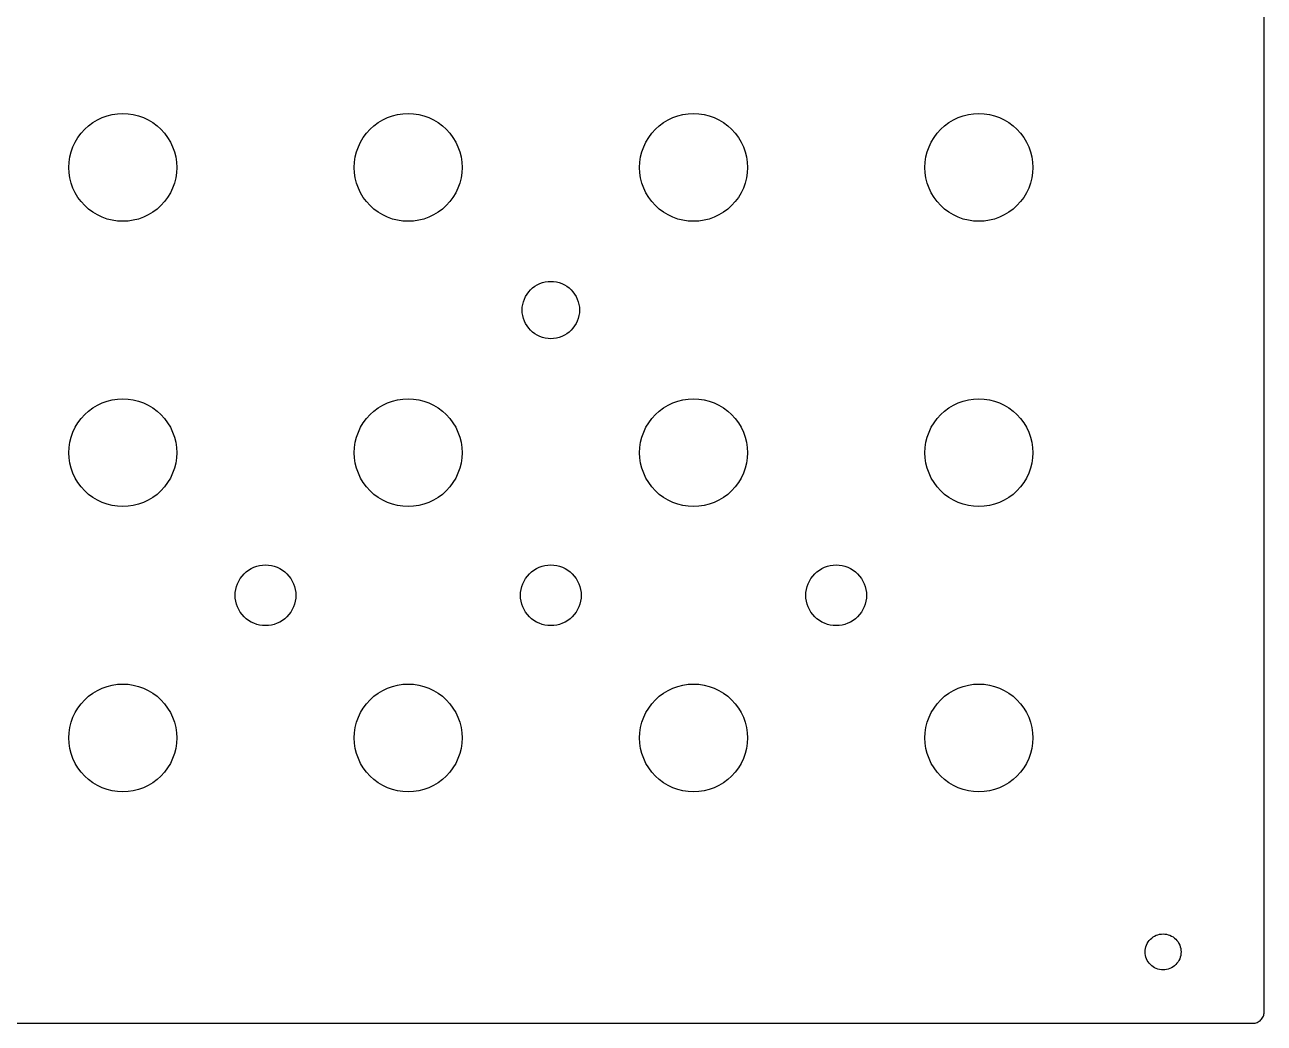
# Model space of a CAD drawing. Header units: metres. Extents: x 0 to 432, y 0 to 178.
# Drawn here: x 321.5 to 431.8, y 0 to 88.9 of the extents above; entities that cross this region are included whole.
import ezdxf

# ---------------------------------------------------------------- set-up
doc = ezdxf.new("R2010")
doc.units = ezdxf.units.M

msp = doc.modelspace()

# ---------------------------------------------------------------- linework, layer by layer
for p, q in [((431.8, 1), (431.8, 176.8)), ((327.937, 80.4332), (328.363, 80.6346)), ((328.363, 80.6346), (328.807, 80.7933)), ((328.807, 80.7933), (329.264, 80.9078)), ((329.264, 80.9078), (329.729, 80.9769)), ((329.729, 80.9769), (330.2, 81)), ((330.2, 81), (330.67, 80.9769)), ((330.67, 80.9769), (331.136, 80.9078)), ((331.136, 80.9078), (331.593, 80.7933)), ((331.593, 80.7933), (332.037, 80.6346)), ((332.037, 80.6346), (332.463, 80.4332)), ((353.337, 80.4332), (353.763, 80.6346)), ((353.763, 80.6346), (354.207, 80.7933)), ((354.207, 80.7933), (354.664, 80.9078)), ((354.664, 80.9078), (355.13, 80.9769)), ((355.13, 80.9769), (355.6, 81)), ((355.6, 81), (356.07, 80.9769)), ((356.07, 80.9769), (356.536, 80.9078)), ((356.536, 80.9078), (356.993, 80.7933)), ((356.993, 80.7933), (357.437, 80.6346)), ((357.437, 80.6346), (357.863, 80.4332)), ((378.737, 80.4332), (379.163, 80.6346)), ((379.163, 80.6346), (379.607, 80.7933)), ((379.607, 80.7933), (380.064, 80.9078)), ((380.064, 80.9078), (380.529, 80.9769)), ((380.529, 80.9769), (381, 81)), ((381, 81), (381.47, 80.9769)), ((381.47, 80.9769), (381.936, 80.9078)), ((381.936, 80.9078), (382.393, 80.7933)), ((382.393, 80.7933), (382.837, 80.6346)), ((382.837, 80.6346), (383.263, 80.4332)), ((404.137, 80.4332), (404.563, 80.6346)), ((404.563, 80.6346), (405.007, 80.7933)), ((405.007, 80.7933), (405.464, 80.9078)), ((405.464, 80.9078), (405.93, 80.9769)), ((405.93, 80.9769), (406.4, 81)), ((406.4, 81), (406.87, 80.9769)), ((406.87, 80.9769), (407.336, 80.9078)), ((407.336, 80.9078), (407.793, 80.7933)), ((407.793, 80.7933), (408.237, 80.6346)), ((408.237, 80.6346), (408.663, 80.4332)), ((326.49, 79.2451), (326.806, 79.5941)), ((326.806, 79.5941), (327.155, 79.9104)), ((327.155, 79.9104), (327.533, 80.191)), ((327.533, 80.191), (327.937, 80.4332)), ((332.463, 80.4332), (332.867, 80.191)), ((332.867, 80.191), (333.245, 79.9104)), ((333.245, 79.9104), (333.594, 79.5941)), ((333.594, 79.5941), (333.91, 79.2451)), ((351.89, 79.2451), (352.206, 79.5941)), ((352.206, 79.5941), (352.555, 79.9104)), ((352.555, 79.9104), (352.933, 80.191)), ((352.933, 80.191), (353.337, 80.4332)), ((357.863, 80.4332), (358.267, 80.191)), ((358.267, 80.191), (358.645, 79.9104)), ((358.645, 79.9104), (358.994, 79.5941)), ((358.994, 79.5941), (359.31, 79.2451)), ((377.29, 79.2451), (377.606, 79.5941)), ((377.606, 79.5941), (377.955, 79.9104)), ((377.955, 79.9104), (378.333, 80.191)), ((378.333, 80.191), (378.737, 80.4332)), ((383.263, 80.4332), (383.667, 80.191)), ((383.667, 80.191), (384.045, 79.9104)), ((384.045, 79.9104), (384.394, 79.5941)), ((384.394, 79.5941), (384.71, 79.2451)), ((402.69, 79.2451), (403.006, 79.5941)), ((403.006, 79.5941), (403.355, 79.9104)), ((403.355, 79.9104), (403.733, 80.191)), ((403.733, 80.191), (404.137, 80.4332)), ((408.663, 80.4332), (409.067, 80.191)), ((409.067, 80.191), (409.445, 79.9104)), ((409.445, 79.9104), (409.794, 79.5941)), ((409.794, 79.5941), (410.11, 79.2451)), ((325.765, 78.0369), (325.967, 78.4627)), ((325.967, 78.4627), (326.209, 78.8667)), ((326.209, 78.8667), (326.49, 79.2451)), ((333.91, 79.2451), (334.191, 78.8667)), ((334.191, 78.8667), (334.433, 78.4627)), ((334.433, 78.4627), (334.635, 78.0369)), ((351.165, 78.0369), (351.367, 78.4627)), ((351.367, 78.4627), (351.609, 78.8667)), ((351.609, 78.8667), (351.89, 79.2451)), ((359.31, 79.2451), (359.591, 78.8667)), ((359.591, 78.8667), (359.833, 78.4627)), ((359.833, 78.4627), (360.035, 78.0369)), ((376.565, 78.0369), (376.767, 78.4627)), ((376.767, 78.4627), (377.009, 78.8667)), ((377.009, 78.8667), (377.29, 79.2451)), ((384.71, 79.2451), (384.991, 78.8667)), ((384.991, 78.8667), (385.233, 78.4627)), ((385.233, 78.4627), (385.435, 78.0369)), ((401.965, 78.0369), (402.167, 78.4627)), ((402.167, 78.4627), (402.409, 78.8667)), ((402.409, 78.8667), (402.69, 79.2451)), ((410.11, 79.2451), (410.391, 78.8667)), ((410.391, 78.8667), (410.633, 78.4627)), ((410.633, 78.4627), (410.835, 78.0369)), ((325.492, 77.1364), (325.607, 77.5934)), ((325.607, 77.5934), (325.765, 78.0369)), ((334.635, 78.0369), (334.793, 77.5934)), ((334.793, 77.5934), (334.908, 77.1364)), ((350.892, 77.1364), (351.007, 77.5934)), ((351.007, 77.5934), (351.165, 78.0369)), ((360.035, 78.0369), (360.193, 77.5934)), ((360.193, 77.5934), (360.308, 77.1364)), ((376.292, 77.1364), (376.407, 77.5934)), ((376.407, 77.5934), (376.565, 78.0369)), ((385.435, 78.0369), (385.593, 77.5934)), ((385.593, 77.5934), (385.708, 77.1364)), ((401.692, 77.1364), (401.807, 77.5934)), ((401.807, 77.5934), (401.965, 78.0369)), ((410.835, 78.0369), (410.993, 77.5934)), ((410.993, 77.5934), (411.108, 77.1364)), ((325.4, 76.2), (325.423, 76.6705)), ((325.423, 75.7295), (325.4, 76.2)), ((325.423, 76.6705), (325.492, 77.1364)), ((334.908, 77.1364), (334.977, 76.6705)), ((334.977, 76.6705), (335, 76.2)), ((335, 76.2), (334.977, 75.7295)), ((350.8, 76.2), (350.823, 76.6705)), ((350.823, 75.7295), (350.8, 76.2)), ((350.823, 76.6705), (350.892, 77.1364)), ((360.308, 77.1364), (360.377, 76.6705)), ((360.377, 76.6705), (360.4, 76.2)), ((360.4, 76.2), (360.377, 75.7295)), ((376.2, 76.2), (376.223, 76.6705)), ((376.223, 75.7295), (376.2, 76.2)), ((376.223, 76.6705), (376.292, 77.1364)), ((385.708, 77.1364), (385.777, 76.6705)), ((385.777, 76.6705), (385.8, 76.2)), ((385.8, 76.2), (385.777, 75.7295)), ((401.6, 76.2), (401.623, 76.6705)), ((401.623, 75.7295), (401.6, 76.2)), ((401.623, 76.6705), (401.692, 77.1364)), ((411.108, 77.1364), (411.177, 76.6705)), ((411.177, 76.6705), (411.2, 76.2)), ((411.2, 76.2), (411.177, 75.7295)), ((325.492, 75.2636), (325.423, 75.7295)), ((325.607, 74.8066), (325.492, 75.2636)), ((334.908, 75.2636), (334.793, 74.8066)), ((334.977, 75.7295), (334.908, 75.2636)), ((350.892, 75.2636), (350.823, 75.7295)), ((351.007, 74.8066), (350.892, 75.2636)), ((360.308, 75.2636), (360.193, 74.8066)), ((360.377, 75.7295), (360.308, 75.2636)), ((376.292, 75.2636), (376.223, 75.7295)), ((376.407, 74.8066), (376.292, 75.2636)), ((385.708, 75.2636), (385.593, 74.8066)), ((385.777, 75.7295), (385.708, 75.2636)), ((401.692, 75.2636), (401.623, 75.7295)), ((401.807, 74.8066), (401.692, 75.2636)), ((411.108, 75.2636), (410.993, 74.8066)), ((411.177, 75.7295), (411.108, 75.2636)), ((325.765, 74.3631), (325.607, 74.8066)), ((325.967, 73.9373), (325.765, 74.3631)), ((326.209, 73.5332), (325.967, 73.9373)), ((334.433, 73.9373), (334.191, 73.5332)), ((334.635, 74.3631), (334.433, 73.9373)), ((334.793, 74.8066), (334.635, 74.3631)), ((351.165, 74.3631), (351.007, 74.8066)), ((351.367, 73.9373), (351.165, 74.3631)), ((351.609, 73.5332), (351.367, 73.9373)), ((359.833, 73.9373), (359.591, 73.5332)), ((360.035, 74.3631), (359.833, 73.9373)), ((360.193, 74.8066), (360.035, 74.3631)), ((376.565, 74.3631), (376.407, 74.8066)), ((376.767, 73.9373), (376.565, 74.3631)), ((377.009, 73.5332), (376.767, 73.9373)), ((385.233, 73.9373), (384.991, 73.5332)), ((385.435, 74.3631), (385.233, 73.9373)), ((385.593, 74.8066), (385.435, 74.3631)), ((401.965, 74.3631), (401.807, 74.8066)), ((402.167, 73.9373), (401.965, 74.3631)), ((402.409, 73.5332), (402.167, 73.9373)), ((410.633, 73.9373), (410.391, 73.5332)), ((410.835, 74.3631), (410.633, 73.9373)), ((410.993, 74.8066), (410.835, 74.3631)), ((326.49, 73.1549), (326.209, 73.5332)), ((326.806, 72.8059), (326.49, 73.1549)), ((333.91, 73.1549), (333.594, 72.8059)), ((334.191, 73.5332), (333.91, 73.1549)), ((351.89, 73.1549), (351.609, 73.5332)), ((352.206, 72.8059), (351.89, 73.1549)), ((359.31, 73.1549), (358.994, 72.8059)), ((359.591, 73.5332), (359.31, 73.1549)), ((377.29, 73.1549), (377.009, 73.5332)), ((377.606, 72.8059), (377.29, 73.1549)), ((384.71, 73.1549), (384.394, 72.8059)), ((384.991, 73.5332), (384.71, 73.1549)), ((402.69, 73.1549), (402.409, 73.5332)), ((403.006, 72.8059), (402.69, 73.1549)), ((410.11, 73.1549), (409.794, 72.8059)), ((410.391, 73.5332), (410.11, 73.1549)), ((327.155, 72.4895), (326.806, 72.8059)), ((327.533, 72.2089), (327.155, 72.4895)), ((327.937, 71.9668), (327.533, 72.2089)), ((328.363, 71.7654), (327.937, 71.9668)), ((328.807, 71.6067), (328.363, 71.7654)), ((332.037, 71.7654), (331.593, 71.6067)), ((332.463, 71.9668), (332.037, 71.7654)), ((332.867, 72.2089), (332.463, 71.9668)), ((333.245, 72.4895), (332.867, 72.2089)), ((333.594, 72.8059), (333.245, 72.4895)), ((352.555, 72.4895), (352.206, 72.8059)), ((352.933, 72.2089), (352.555, 72.4895)), ((353.337, 71.9668), (352.933, 72.2089)), ((353.763, 71.7654), (353.337, 71.9668)), ((354.207, 71.6067), (353.763, 71.7654)), ((357.437, 71.7654), (356.993, 71.6067)), ((357.863, 71.9668), (357.437, 71.7654)), ((358.267, 72.2089), (357.863, 71.9668)), ((358.645, 72.4895), (358.267, 72.2089)), ((358.994, 72.8059), (358.645, 72.4895)), ((377.955, 72.4895), (377.606, 72.8059)), ((378.333, 72.2089), (377.955, 72.4895)), ((378.737, 71.9668), (378.333, 72.2089)), ((379.163, 71.7654), (378.737, 71.9668)), ((379.607, 71.6067), (379.163, 71.7654)), ((382.837, 71.7654), (382.393, 71.6067)), ((383.263, 71.9668), (382.837, 71.7654)), ((383.667, 72.2089), (383.263, 71.9668)), ((384.045, 72.4895), (383.667, 72.2089)), ((384.394, 72.8059), (384.045, 72.4895)), ((403.355, 72.4895), (403.006, 72.8059)), ((403.733, 72.2089), (403.355, 72.4895)), ((404.137, 71.9668), (403.733, 72.2089)), ((404.563, 71.7654), (404.137, 71.9668)), ((405.007, 71.6067), (404.563, 71.7654)), ((408.237, 71.7654), (407.793, 71.6067)), ((408.663, 71.9668), (408.237, 71.7654)), ((409.067, 72.2089), (408.663, 71.9668)), ((409.445, 72.4895), (409.067, 72.2089)), ((409.794, 72.8059), (409.445, 72.4895)), ((329.264, 71.4922), (328.807, 71.6067)), ((329.729, 71.4231), (329.264, 71.4922)), ((330.2, 71.4), (329.729, 71.4231)), ((330.67, 71.4231), (330.2, 71.4)), ((331.136, 71.4922), (330.67, 71.4231)), ((331.593, 71.6067), (331.136, 71.4922)), ((354.664, 71.4922), (354.207, 71.6067)), ((355.13, 71.4231), (354.664, 71.4922)), ((355.6, 71.4), (355.13, 71.4231)), ((356.07, 71.4231), (355.6, 71.4)), ((356.536, 71.4922), (356.07, 71.4231)), ((356.993, 71.6067), (356.536, 71.4922)), ((380.064, 71.4922), (379.607, 71.6067)), ((380.529, 71.4231), (380.064, 71.4922)), ((381, 71.4), (380.529, 71.4231)), ((381.47, 71.4231), (381, 71.4)), ((381.936, 71.4922), (381.47, 71.4231)), ((382.393, 71.6067), (381.936, 71.4922)), ((405.464, 71.4922), (405.007, 71.6067)), ((405.93, 71.4231), (405.464, 71.4922)), ((406.4, 71.4), (405.93, 71.4231)), ((406.87, 71.4231), (406.4, 71.4)), ((407.336, 71.4922), (406.87, 71.4231)), ((407.793, 71.6067), (407.336, 71.4922)), ((366.18, 64.9167), (366.329, 65.1177)), ((366.329, 65.1177), (366.497, 65.3031)), ((366.497, 65.3031), (366.682, 65.4712)), ((366.682, 65.4712), (366.883, 65.6202)), ((366.883, 65.6202), (367.098, 65.7489)), ((367.098, 65.7489), (367.324, 65.8559)), ((367.324, 65.8559), (367.56, 65.9402)), ((367.56, 65.9402), (367.803, 66.001)), ((367.803, 66.001), (368.05, 66.0377)), ((368.05, 66.0377), (368.3, 66.05)), ((368.3, 66.05), (368.55, 66.0377)), ((368.55, 66.0377), (368.797, 66.001)), ((368.797, 66.001), (369.04, 65.9402)), ((369.04, 65.9402), (369.276, 65.8559)), ((369.276, 65.8559), (369.502, 65.7489)), ((369.502, 65.7489), (369.717, 65.6202)), ((369.717, 65.6202), (369.918, 65.4712)), ((369.918, 65.4712), (370.103, 65.3031)), ((370.103, 65.3031), (370.271, 65.1177)), ((370.271, 65.1177), (370.42, 64.9167)), ((365.762, 63.7499), (365.799, 63.9975)), ((365.799, 63.9975), (365.86, 64.2402)), ((365.86, 64.2402), (365.944, 64.4758)), ((365.944, 64.4758), (366.051, 64.7021)), ((366.051, 64.7021), (366.18, 64.9167)), ((370.42, 64.9167), (370.549, 64.7021)), ((370.549, 64.7021), (370.656, 64.4758)), ((370.656, 64.4758), (370.74, 64.2402)), ((370.74, 64.2402), (370.801, 63.9975)), ((370.801, 63.9975), (370.838, 63.7499)), ((365.75, 63.5), (365.762, 63.7499)), ((365.762, 63.25), (365.75, 63.5)), ((365.799, 63.0025), (365.762, 63.25)), ((365.86, 62.7598), (365.799, 63.0025)), ((370.801, 63.0025), (370.74, 62.7598)), ((370.838, 63.25), (370.801, 63.0025)), ((370.838, 63.7499), (370.85, 63.5)), ((370.85, 63.5), (370.838, 63.25)), ((365.944, 62.5242), (365.86, 62.7598)), ((366.051, 62.2979), (365.944, 62.5242)), ((366.18, 62.0833), (366.051, 62.2979)), ((366.329, 61.8823), (366.18, 62.0833)), ((366.497, 61.6969), (366.329, 61.8823)), ((370.271, 61.8823), (370.103, 61.6969)), ((370.42, 62.0833), (370.271, 61.8823)), ((370.549, 62.2979), (370.42, 62.0833)), ((370.656, 62.5242), (370.549, 62.2979)), ((370.74, 62.7598), (370.656, 62.5242)), ((366.682, 61.5288), (366.497, 61.6969)), ((366.883, 61.3797), (366.682, 61.5288)), ((367.098, 61.2511), (366.883, 61.3797)), ((367.324, 61.1441), (367.098, 61.2511)), ((367.56, 61.0598), (367.324, 61.1441)), ((367.803, 60.999), (367.56, 61.0598)), ((368.05, 60.9623), (367.803, 60.999)), ((368.3, 60.95), (368.05, 60.9623)), ((368.55, 60.9623), (368.3, 60.95)), ((368.797, 60.999), (368.55, 60.9623)), ((369.04, 61.0598), (368.797, 60.999)), ((369.276, 61.1441), (369.04, 61.0598)), ((369.502, 61.2511), (369.276, 61.1441)), ((369.717, 61.3797), (369.502, 61.2511)), ((369.918, 61.5288), (369.717, 61.3797)), ((370.103, 61.6969), (369.918, 61.5288)), ((327.937, 55.0332), (328.363, 55.2346)), ((328.363, 55.2346), (328.807, 55.3933)), ((328.807, 55.3933), (329.264, 55.5078)), ((329.264, 55.5078), (329.729, 55.5769)), ((329.729, 55.5769), (330.2, 55.6)), ((330.2, 55.6), (330.67, 55.5769)), ((330.67, 55.5769), (331.136, 55.5078)), ((331.136, 55.5078), (331.593, 55.3933)), ((331.593, 55.3933), (332.037, 55.2346)), ((332.037, 55.2346), (332.463, 55.0332)), ((353.337, 55.0332), (353.763, 55.2346)), ((353.763, 55.2346), (354.207, 55.3933)), ((354.207, 55.3933), (354.664, 55.5078)), ((354.664, 55.5078), (355.13, 55.5769)), ((355.13, 55.5769), (355.6, 55.6)), ((355.6, 55.6), (356.07, 55.5769)), ((356.07, 55.5769), (356.536, 55.5078)), ((356.536, 55.5078), (356.993, 55.3933)), ((356.993, 55.3933), (357.437, 55.2346)), ((357.437, 55.2346), (357.863, 55.0332)), ((378.737, 55.0332), (379.163, 55.2346)), ((379.163, 55.2346), (379.607, 55.3933)), ((379.607, 55.3933), (380.064, 55.5078)), ((380.064, 55.5078), (380.529, 55.5769)), ((380.529, 55.5769), (381, 55.6)), ((381, 55.6), (381.47, 55.5769)), ((381.47, 55.5769), (381.936, 55.5078)), ((381.936, 55.5078), (382.393, 55.3933)), ((382.393, 55.3933), (382.837, 55.2346)), ((382.837, 55.2346), (383.263, 55.0332)), ((404.137, 55.0332), (404.563, 55.2346)), ((404.563, 55.2346), (405.007, 55.3933)), ((405.007, 55.3933), (405.464, 55.5078)), ((405.464, 55.5078), (405.93, 55.5769)), ((405.93, 55.5769), (406.4, 55.6)), ((406.4, 55.6), (406.87, 55.5769)), ((406.87, 55.5769), (407.336, 55.5078)), ((407.336, 55.5078), (407.793, 55.3933)), ((407.793, 55.3933), (408.237, 55.2346)), ((408.237, 55.2346), (408.663, 55.0332)), ((326.49, 53.8451), (326.806, 54.1941)), ((326.806, 54.1941), (327.155, 54.5104)), ((327.155, 54.5104), (327.533, 54.791)), ((327.533, 54.791), (327.937, 55.0332)), ((332.463, 55.0332), (332.867, 54.791)), ((332.867, 54.791), (333.245, 54.5104)), ((333.245, 54.5104), (333.594, 54.1941)), ((333.594, 54.1941), (333.91, 53.8451)), ((351.89, 53.8451), (352.206, 54.1941)), ((352.206, 54.1941), (352.555, 54.5104)), ((352.555, 54.5104), (352.933, 54.791)), ((352.933, 54.791), (353.337, 55.0332)), ((357.863, 55.0332), (358.267, 54.791)), ((358.267, 54.791), (358.645, 54.5104)), ((358.645, 54.5104), (358.994, 54.1941)), ((358.994, 54.1941), (359.31, 53.8451)), ((377.29, 53.8451), (377.606, 54.1941)), ((377.606, 54.1941), (377.955, 54.5104)), ((377.955, 54.5104), (378.333, 54.791)), ((378.333, 54.791), (378.737, 55.0332)), ((383.263, 55.0332), (383.667, 54.791)), ((383.667, 54.791), (384.045, 54.5104)), ((384.045, 54.5104), (384.394, 54.1941)), ((384.394, 54.1941), (384.71, 53.8451)), ((402.69, 53.8451), (403.006, 54.1941)), ((403.006, 54.1941), (403.355, 54.5104)), ((403.355, 54.5104), (403.733, 54.791)), ((403.733, 54.791), (404.137, 55.0332)), ((408.663, 55.0332), (409.067, 54.791)), ((409.067, 54.791), (409.445, 54.5104)), ((409.445, 54.5104), (409.794, 54.1941)), ((409.794, 54.1941), (410.11, 53.8451)), ((325.765, 52.6369), (325.967, 53.0627)), ((325.967, 53.0627), (326.209, 53.4667)), ((326.209, 53.4667), (326.49, 53.8451)), ((333.91, 53.8451), (334.191, 53.4667)), ((334.191, 53.4667), (334.433, 53.0627)), ((334.433, 53.0627), (334.635, 52.6369)), ((351.165, 52.6369), (351.367, 53.0627)), ((351.367, 53.0627), (351.609, 53.4667)), ((351.609, 53.4667), (351.89, 53.8451)), ((359.31, 53.8451), (359.591, 53.4667)), ((359.591, 53.4667), (359.833, 53.0627)), ((359.833, 53.0627), (360.035, 52.6369)), ((376.565, 52.6369), (376.767, 53.0627)), ((376.767, 53.0627), (377.009, 53.4667)), ((377.009, 53.4667), (377.29, 53.8451)), ((384.71, 53.8451), (384.991, 53.4667)), ((384.991, 53.4667), (385.233, 53.0627)), ((385.233, 53.0627), (385.435, 52.6369)), ((401.965, 52.6369), (402.167, 53.0627)), ((402.167, 53.0627), (402.409, 53.4667)), ((402.409, 53.4667), (402.69, 53.8451)), ((410.11, 53.8451), (410.391, 53.4667)), ((410.391, 53.4667), (410.633, 53.0627)), ((410.633, 53.0627), (410.835, 52.6369)), ((325.492, 51.7364), (325.607, 52.1934)), ((325.607, 52.1934), (325.765, 52.6369)), ((334.635, 52.6369), (334.793, 52.1934)), ((334.793, 52.1934), (334.908, 51.7364)), ((350.892, 51.7364), (351.007, 52.1934)), ((351.007, 52.1934), (351.165, 52.6369)), ((360.035, 52.6369), (360.193, 52.1934)), ((360.193, 52.1934), (360.308, 51.7364)), ((376.292, 51.7364), (376.407, 52.1934)), ((376.407, 52.1934), (376.565, 52.6369)), ((385.435, 52.6369), (385.593, 52.1934)), ((385.593, 52.1934), (385.708, 51.7364)), ((401.692, 51.7364), (401.807, 52.1934)), ((401.807, 52.1934), (401.965, 52.6369)), ((410.835, 52.6369), (410.993, 52.1934)), ((410.993, 52.1934), (411.108, 51.7364)), ((325.4, 50.8), (325.423, 51.2705)), ((325.423, 50.3295), (325.4, 50.8)), ((325.423, 51.2705), (325.492, 51.7364)), ((334.908, 51.7364), (334.977, 51.2705)), ((334.977, 51.2705), (335, 50.8)), ((335, 50.8), (334.977, 50.3295)), ((350.8, 50.8), (350.823, 51.2705)), ((350.823, 50.3295), (350.8, 50.8)), ((350.823, 51.2705), (350.892, 51.7364)), ((360.308, 51.7364), (360.377, 51.2705)), ((360.377, 51.2705), (360.4, 50.8)), ((360.4, 50.8), (360.377, 50.3295)), ((376.2, 50.8), (376.223, 51.2705)), ((376.223, 50.3295), (376.2, 50.8)), ((376.223, 51.2705), (376.292, 51.7364)), ((385.708, 51.7364), (385.777, 51.2705)), ((385.777, 51.2705), (385.8, 50.8)), ((385.8, 50.8), (385.777, 50.3295)), ((401.6, 50.8), (401.623, 51.2705)), ((401.623, 50.3295), (401.6, 50.8)), ((401.623, 51.2705), (401.692, 51.7364)), ((411.108, 51.7364), (411.177, 51.2705)), ((411.177, 51.2705), (411.2, 50.8)), ((411.2, 50.8), (411.177, 50.3295)), ((325.492, 49.8636), (325.423, 50.3295)), ((325.607, 49.4066), (325.492, 49.8636)), ((334.908, 49.8636), (334.793, 49.4066)), ((334.977, 50.3295), (334.908, 49.8636)), ((350.892, 49.8636), (350.823, 50.3295)), ((351.007, 49.4066), (350.892, 49.8636)), ((360.308, 49.8636), (360.193, 49.4066)), ((360.377, 50.3295), (360.308, 49.8636)), ((376.292, 49.8636), (376.223, 50.3295)), ((376.407, 49.4066), (376.292, 49.8636)), ((385.708, 49.8636), (385.593, 49.4066)), ((385.777, 50.3295), (385.708, 49.8636)), ((401.692, 49.8636), (401.623, 50.3295)), ((401.807, 49.4066), (401.692, 49.8636)), ((411.108, 49.8636), (410.993, 49.4066)), ((411.177, 50.3295), (411.108, 49.8636)), ((325.765, 48.9631), (325.607, 49.4066)), ((325.967, 48.5373), (325.765, 48.9631)), ((334.635, 48.9631), (334.433, 48.5373)), ((334.793, 49.4066), (334.635, 48.9631)), ((351.165, 48.9631), (351.007, 49.4066)), ((351.367, 48.5373), (351.165, 48.9631)), ((360.035, 48.9631), (359.833, 48.5373)), ((360.193, 49.4066), (360.035, 48.9631)), ((376.565, 48.9631), (376.407, 49.4066)), ((376.767, 48.5373), (376.565, 48.9631)), ((385.435, 48.9631), (385.233, 48.5373)), ((385.593, 49.4066), (385.435, 48.9631)), ((401.965, 48.9631), (401.807, 49.4066)), ((402.167, 48.5373), (401.965, 48.9631)), ((410.835, 48.9631), (410.633, 48.5373)), ((410.993, 49.4066), (410.835, 48.9631)), ((326.209, 48.1333), (325.967, 48.5373)), ((326.49, 47.7549), (326.209, 48.1333)), ((326.806, 47.4059), (326.49, 47.7549)), ((333.91, 47.7549), (333.594, 47.4059)), ((334.191, 48.1333), (333.91, 47.7549)), ((334.433, 48.5373), (334.191, 48.1333)), ((351.609, 48.1333), (351.367, 48.5373)), ((351.89, 47.7549), (351.609, 48.1333)), ((352.206, 47.4059), (351.89, 47.7549)), ((359.31, 47.7549), (358.994, 47.4059)), ((359.591, 48.1333), (359.31, 47.7549)), ((359.833, 48.5373), (359.591, 48.1333)), ((377.009, 48.1333), (376.767, 48.5373)), ((377.29, 47.7549), (377.009, 48.1333)), ((377.606, 47.4059), (377.29, 47.7549)), ((384.71, 47.7549), (384.394, 47.4059)), ((384.991, 48.1333), (384.71, 47.7549)), ((385.233, 48.5373), (384.991, 48.1333)), ((402.409, 48.1333), (402.167, 48.5373)), ((402.69, 47.7549), (402.409, 48.1333)), ((403.006, 47.4059), (402.69, 47.7549)), ((410.11, 47.7549), (409.794, 47.4059)), ((410.391, 48.1333), (410.11, 47.7549)), ((410.633, 48.5373), (410.391, 48.1333)), ((327.155, 47.0895), (326.806, 47.4059)), ((327.533, 46.8089), (327.155, 47.0895)), ((327.937, 46.5668), (327.533, 46.8089)), ((328.363, 46.3654), (327.937, 46.5668)), ((328.807, 46.2067), (328.363, 46.3654)), ((332.037, 46.3654), (331.593, 46.2067)), ((332.463, 46.5668), (332.037, 46.3654)), ((332.867, 46.8089), (332.463, 46.5668)), ((333.245, 47.0895), (332.867, 46.8089)), ((333.594, 47.4059), (333.245, 47.0895)), ((352.555, 47.0895), (352.206, 47.4059)), ((352.933, 46.8089), (352.555, 47.0895)), ((353.337, 46.5668), (352.933, 46.8089)), ((353.763, 46.3654), (353.337, 46.5668)), ((354.207, 46.2067), (353.763, 46.3654)), ((357.437, 46.3654), (356.993, 46.2067)), ((357.863, 46.5668), (357.437, 46.3654)), ((358.267, 46.8089), (357.863, 46.5668)), ((358.645, 47.0895), (358.267, 46.8089)), ((358.994, 47.4059), (358.645, 47.0895)), ((377.955, 47.0895), (377.606, 47.4059)), ((378.333, 46.8089), (377.955, 47.0895)), ((378.737, 46.5668), (378.333, 46.8089)), ((379.163, 46.3654), (378.737, 46.5668)), ((379.607, 46.2067), (379.163, 46.3654)), ((382.837, 46.3654), (382.393, 46.2067)), ((383.263, 46.5668), (382.837, 46.3654)), ((383.667, 46.8089), (383.263, 46.5668)), ((384.045, 47.0895), (383.667, 46.8089)), ((384.394, 47.4059), (384.045, 47.0895)), ((403.355, 47.0895), (403.006, 47.4059)), ((403.733, 46.8089), (403.355, 47.0895)), ((404.137, 46.5668), (403.733, 46.8089)), ((404.563, 46.3654), (404.137, 46.5668)), ((405.007, 46.2067), (404.563, 46.3654)), ((408.237, 46.3654), (407.793, 46.2067)), ((408.663, 46.5668), (408.237, 46.3654)), ((409.067, 46.8089), (408.663, 46.5668)), ((409.445, 47.0895), (409.067, 46.8089)), ((409.794, 47.4059), (409.445, 47.0895)), ((329.264, 46.0922), (328.807, 46.2067)), ((329.729, 46.0231), (329.264, 46.0922)), ((330.2, 46), (329.729, 46.0231)), ((330.67, 46.0231), (330.2, 46)), ((331.136, 46.0922), (330.67, 46.0231)), ((331.593, 46.2067), (331.136, 46.0922)), ((354.664, 46.0922), (354.207, 46.2067)), ((355.13, 46.0231), (354.664, 46.0922)), ((355.6, 46), (355.13, 46.0231)), ((356.07, 46.0231), (355.6, 46)), ((356.536, 46.0922), (356.07, 46.0231)), ((356.993, 46.2067), (356.536, 46.0922)), ((380.064, 46.0922), (379.607, 46.2067)), ((380.529, 46.0231), (380.064, 46.0922)), ((381, 46), (380.529, 46.0231)), ((381.47, 46.0231), (381, 46)), ((381.936, 46.0922), (381.47, 46.0231)), ((382.393, 46.2067), (381.936, 46.0922)), ((405.464, 46.0922), (405.007, 46.2067)), ((405.93, 46.0231), (405.464, 46.0922)), ((406.4, 46), (405.93, 46.0231)), ((406.87, 46.0231), (406.4, 46)), ((407.336, 46.0922), (406.87, 46.0231)), ((407.793, 46.2067), (407.336, 46.0922)), ((340.655, 39.6), (340.813, 39.8129)), ((340.813, 39.8129), (340.991, 40.0092)), ((340.991, 40.0092), (341.187, 40.1871)), ((341.187, 40.1871), (341.4, 40.345)), ((341.4, 40.345), (341.627, 40.4812)), ((341.627, 40.4812), (341.867, 40.5945)), ((341.867, 40.5945), (342.116, 40.6837)), ((342.116, 40.6837), (342.373, 40.7481)), ((342.373, 40.7481), (342.635, 40.787)), ((342.635, 40.787), (342.9, 40.8)), ((342.9, 40.8), (343.165, 40.787)), ((343.165, 40.787), (343.427, 40.7481)), ((343.427, 40.7481), (343.684, 40.6837)), ((343.684, 40.6837), (343.933, 40.5945)), ((343.933, 40.5945), (344.173, 40.4812)), ((344.173, 40.4812), (344.4, 40.345)), ((344.4, 40.345), (344.613, 40.1871)), ((344.613, 40.1871), (344.809, 40.0092)), ((344.809, 40.0092), (344.987, 39.8129)), ((344.987, 39.8129), (345.145, 39.6)), ((366.055, 39.6), (366.213, 39.8129)), ((366.213, 39.8129), (366.391, 40.0092)), ((366.391, 40.0092), (366.587, 40.1871)), ((366.587, 40.1871), (366.8, 40.345)), ((366.8, 40.345), (367.027, 40.4812)), ((367.027, 40.4812), (367.267, 40.5945)), ((367.267, 40.5945), (367.516, 40.6837)), ((367.516, 40.6837), (367.773, 40.7481)), ((367.773, 40.7481), (368.035, 40.787)), ((368.035, 40.787), (368.3, 40.8)), ((368.3, 40.8), (368.565, 40.787)), ((368.565, 40.787), (368.827, 40.7481)), ((368.827, 40.7481), (369.084, 40.6837)), ((369.084, 40.6837), (369.333, 40.5945)), ((369.333, 40.5945), (369.573, 40.4812)), ((369.573, 40.4812), (369.8, 40.345)), ((369.8, 40.345), (370.013, 40.1871)), ((370.013, 40.1871), (370.209, 40.0092)), ((370.209, 40.0092), (370.387, 39.8129)), ((370.387, 39.8129), (370.545, 39.6)), ((391.455, 39.6), (391.613, 39.8129)), ((391.613, 39.8129), (391.791, 40.0092)), ((391.791, 40.0092), (391.987, 40.1871)), ((391.987, 40.1871), (392.2, 40.345)), ((392.2, 40.345), (392.427, 40.4812)), ((392.427, 40.4812), (392.667, 40.5945)), ((392.667, 40.5945), (392.916, 40.6837)), ((392.916, 40.6837), (393.173, 40.7481)), ((393.173, 40.7481), (393.435, 40.787)), ((393.435, 40.787), (393.7, 40.8)), ((393.7, 40.8), (393.965, 40.787)), ((393.965, 40.787), (394.227, 40.7481)), ((394.227, 40.7481), (394.484, 40.6837)), ((394.484, 40.6837), (394.733, 40.5945)), ((394.733, 40.5945), (394.973, 40.4812)), ((394.973, 40.4812), (395.2, 40.345)), ((395.2, 40.345), (395.413, 40.1871)), ((395.413, 40.1871), (395.609, 40.0092)), ((395.609, 40.0092), (395.787, 39.8129)), ((395.787, 39.8129), (395.945, 39.6)), ((340.213, 38.3646), (340.252, 38.6267)), ((340.252, 38.6267), (340.316, 38.8838)), ((340.316, 38.8838), (340.406, 39.1332)), ((340.406, 39.1332), (340.519, 39.3728)), ((340.519, 39.3728), (340.655, 39.6)), ((345.145, 39.6), (345.281, 39.3728)), ((345.281, 39.3728), (345.394, 39.1332)), ((345.394, 39.1332), (345.484, 38.8838)), ((345.484, 38.8838), (345.548, 38.6267)), ((345.548, 38.6267), (345.587, 38.3646)), ((365.613, 38.3646), (365.652, 38.6267)), ((365.652, 38.6267), (365.716, 38.8838)), ((365.716, 38.8838), (365.806, 39.1332)), ((365.806, 39.1332), (365.919, 39.3728)), ((365.919, 39.3728), (366.055, 39.6)), ((370.545, 39.6), (370.681, 39.3728)), ((370.681, 39.3728), (370.794, 39.1332)), ((370.794, 39.1332), (370.884, 38.8838)), ((370.884, 38.8838), (370.948, 38.6267)), ((370.948, 38.6267), (370.987, 38.3646)), ((391.013, 38.3646), (391.052, 38.6267)), ((391.052, 38.6267), (391.116, 38.8838)), ((391.116, 38.8838), (391.206, 39.1332)), ((391.206, 39.1332), (391.319, 39.3728)), ((391.319, 39.3728), (391.455, 39.6)), ((395.945, 39.6), (396.081, 39.3728)), ((396.081, 39.3728), (396.194, 39.1332)), ((396.194, 39.1332), (396.284, 38.8838)), ((396.284, 38.8838), (396.348, 38.6267)), ((396.348, 38.6267), (396.387, 38.3646)), ((340.2, 38.1), (340.213, 38.3646)), ((340.213, 37.8353), (340.2, 38.1)), ((340.252, 37.5732), (340.213, 37.8353)), ((340.316, 37.3162), (340.252, 37.5732)), ((345.548, 37.5732), (345.484, 37.3162)), ((345.587, 37.8353), (345.548, 37.5732)), ((345.587, 38.3646), (345.6, 38.1)), ((345.6, 38.1), (345.587, 37.8353)), ((365.6, 38.1), (365.613, 38.3646)), ((365.613, 37.8353), (365.6, 38.1)), ((365.652, 37.5732), (365.613, 37.8353)), ((365.716, 37.3162), (365.652, 37.5732)), ((370.948, 37.5732), (370.884, 37.3162)), ((370.987, 37.8353), (370.948, 37.5732)), ((370.987, 38.3646), (371, 38.1)), ((371, 38.1), (370.987, 37.8353)), ((391, 38.1), (391.013, 38.3646)), ((391.013, 37.8353), (391, 38.1)), ((391.052, 37.5732), (391.013, 37.8353)), ((391.116, 37.3162), (391.052, 37.5732)), ((396.348, 37.5732), (396.284, 37.3162)), ((396.387, 37.8353), (396.348, 37.5732)), ((396.387, 38.3646), (396.4, 38.1)), ((396.4, 38.1), (396.387, 37.8353)), ((340.406, 37.0667), (340.316, 37.3162)), ((340.519, 36.8272), (340.406, 37.0667)), ((340.655, 36.6), (340.519, 36.8272)), ((340.813, 36.3871), (340.655, 36.6)), ((345.145, 36.6), (344.987, 36.3871)), ((345.281, 36.8272), (345.145, 36.6)), ((345.394, 37.0667), (345.281, 36.8272)), ((345.484, 37.3162), (345.394, 37.0667)), ((365.806, 37.0667), (365.716, 37.3162)), ((365.919, 36.8272), (365.806, 37.0667)), ((366.055, 36.6), (365.919, 36.8272)), ((366.213, 36.3871), (366.055, 36.6)), ((370.545, 36.6), (370.387, 36.3871)), ((370.681, 36.8272), (370.545, 36.6)), ((370.794, 37.0667), (370.681, 36.8272)), ((370.884, 37.3162), (370.794, 37.0667)), ((391.206, 37.0667), (391.116, 37.3162)), ((391.319, 36.8272), (391.206, 37.0667)), ((391.455, 36.6), (391.319, 36.8272)), ((391.613, 36.3871), (391.455, 36.6)), ((395.945, 36.6), (395.787, 36.3871)), ((396.081, 36.8272), (395.945, 36.6)), ((396.194, 37.0667), (396.081, 36.8272)), ((396.284, 37.3162), (396.194, 37.0667)), ((340.991, 36.1908), (340.813, 36.3871)), ((341.187, 36.0129), (340.991, 36.1908)), ((341.4, 35.855), (341.187, 36.0129)), ((341.627, 35.7188), (341.4, 35.855)), ((341.867, 35.6055), (341.627, 35.7188)), ((342.116, 35.5163), (341.867, 35.6055)), ((342.373, 35.4519), (342.116, 35.5163)), ((342.635, 35.413), (342.373, 35.4519)), ((342.9, 35.4), (342.635, 35.413)), ((343.165, 35.413), (342.9, 35.4)), ((343.427, 35.4519), (343.165, 35.413)), ((343.684, 35.5163), (343.427, 35.4519)), ((343.933, 35.6055), (343.684, 35.5163)), ((344.173, 35.7188), (343.933, 35.6055)), ((344.4, 35.855), (344.173, 35.7188)), ((344.613, 36.0129), (344.4, 35.855)), ((344.809, 36.1908), (344.613, 36.0129)), ((344.987, 36.3871), (344.809, 36.1908)), ((366.391, 36.1908), (366.213, 36.3871)), ((366.587, 36.0129), (366.391, 36.1908)), ((366.8, 35.855), (366.587, 36.0129)), ((367.027, 35.7188), (366.8, 35.855)), ((367.267, 35.6055), (367.027, 35.7188)), ((367.516, 35.5163), (367.267, 35.6055)), ((367.773, 35.4519), (367.516, 35.5163)), ((368.035, 35.413), (367.773, 35.4519)), ((368.3, 35.4), (368.035, 35.413)), ((368.565, 35.413), (368.3, 35.4)), ((368.827, 35.4519), (368.565, 35.413)), ((369.084, 35.5163), (368.827, 35.4519)), ((369.333, 35.6055), (369.084, 35.5163)), ((369.573, 35.7188), (369.333, 35.6055)), ((369.8, 35.855), (369.573, 35.7188)), ((370.013, 36.0129), (369.8, 35.855)), ((370.209, 36.1908), (370.013, 36.0129)), ((370.387, 36.3871), (370.209, 36.1908)), ((391.791, 36.1908), (391.613, 36.3871)), ((391.987, 36.0129), (391.791, 36.1908)), ((392.2, 35.855), (391.987, 36.0129)), ((392.427, 35.7188), (392.2, 35.855)), ((392.667, 35.6055), (392.427, 35.7188)), ((392.916, 35.5163), (392.667, 35.6055)), ((393.173, 35.4519), (392.916, 35.5163)), ((393.435, 35.413), (393.173, 35.4519)), ((393.7, 35.4), (393.435, 35.413)), ((393.965, 35.413), (393.7, 35.4)), ((394.227, 35.4519), (393.965, 35.413)), ((394.484, 35.5163), (394.227, 35.4519)), ((394.733, 35.6055), (394.484, 35.5163)), ((394.973, 35.7188), (394.733, 35.6055)), ((395.2, 35.855), (394.973, 35.7188)), ((395.413, 36.0129), (395.2, 35.855)), ((395.609, 36.1908), (395.413, 36.0129)), ((395.787, 36.3871), (395.609, 36.1908)), ((327.937, 29.6332), (328.363, 29.8346)), ((328.363, 29.8346), (328.807, 29.9933)), ((328.807, 29.9933), (329.264, 30.1078)), ((329.264, 30.1078), (329.729, 30.1769)), ((329.729, 30.1769), (330.2, 30.2)), ((330.2, 30.2), (330.67, 30.1769)), ((330.67, 30.1769), (331.136, 30.1078)), ((331.136, 30.1078), (331.593, 29.9933)), ((331.593, 29.9933), (332.037, 29.8346)), ((332.037, 29.8346), (332.463, 29.6332)), ((353.337, 29.6332), (353.763, 29.8346)), ((353.763, 29.8346), (354.207, 29.9933)), ((354.207, 29.9933), (354.664, 30.1078)), ((354.664, 30.1078), (355.13, 30.1769)), ((355.13, 30.1769), (355.6, 30.2)), ((355.6, 30.2), (356.07, 30.1769)), ((356.07, 30.1769), (356.536, 30.1078)), ((356.536, 30.1078), (356.993, 29.9933)), ((356.993, 29.9933), (357.437, 29.8346)), ((357.437, 29.8346), (357.863, 29.6332)), ((378.737, 29.6332), (379.163, 29.8346)), ((379.163, 29.8346), (379.607, 29.9933)), ((379.607, 29.9933), (380.064, 30.1078)), ((380.064, 30.1078), (380.529, 30.1769)), ((380.529, 30.1769), (381, 30.2)), ((381, 30.2), (381.47, 30.1769)), ((381.47, 30.1769), (381.936, 30.1078)), ((381.936, 30.1078), (382.393, 29.9933)), ((382.393, 29.9933), (382.837, 29.8346)), ((382.837, 29.8346), (383.263, 29.6332)), ((404.137, 29.6332), (404.563, 29.8346)), ((404.563, 29.8346), (405.007, 29.9933)), ((405.007, 29.9933), (405.464, 30.1078)), ((405.464, 30.1078), (405.93, 30.1769)), ((405.93, 30.1769), (406.4, 30.2)), ((406.4, 30.2), (406.87, 30.1769)), ((406.87, 30.1769), (407.336, 30.1078)), ((407.336, 30.1078), (407.793, 29.9933)), ((407.793, 29.9933), (408.237, 29.8346)), ((408.237, 29.8346), (408.663, 29.6332)), ((326.49, 28.4451), (326.806, 28.7941)), ((326.806, 28.7941), (327.155, 29.1104)), ((327.155, 29.1104), (327.533, 29.3911)), ((327.533, 29.3911), (327.937, 29.6332)), ((332.463, 29.6332), (332.867, 29.3911)), ((332.867, 29.3911), (333.245, 29.1104)), ((333.245, 29.1104), (333.594, 28.7941)), ((333.594, 28.7941), (333.91, 28.4451)), ((351.89, 28.4451), (352.206, 28.7941)), ((352.206, 28.7941), (352.555, 29.1104)), ((352.555, 29.1104), (352.933, 29.3911)), ((352.933, 29.3911), (353.337, 29.6332)), ((357.863, 29.6332), (358.267, 29.3911)), ((358.267, 29.3911), (358.645, 29.1104)), ((358.645, 29.1104), (358.994, 28.7941)), ((358.994, 28.7941), (359.31, 28.4451)), ((377.29, 28.4451), (377.606, 28.7941)), ((377.606, 28.7941), (377.955, 29.1104)), ((377.955, 29.1104), (378.333, 29.3911)), ((378.333, 29.3911), (378.737, 29.6332)), ((383.263, 29.6332), (383.667, 29.3911)), ((383.667, 29.3911), (384.045, 29.1104)), ((384.045, 29.1104), (384.394, 28.7941)), ((384.394, 28.7941), (384.71, 28.4451)), ((402.69, 28.4451), (403.006, 28.7941)), ((403.006, 28.7941), (403.355, 29.1104)), ((403.355, 29.1104), (403.733, 29.3911)), ((403.733, 29.3911), (404.137, 29.6332)), ((408.663, 29.6332), (409.067, 29.3911)), ((409.067, 29.3911), (409.445, 29.1104)), ((409.445, 29.1104), (409.794, 28.7941)), ((409.794, 28.7941), (410.11, 28.4451)), ((325.765, 27.2369), (325.967, 27.6627)), ((325.967, 27.6627), (326.209, 28.0667)), ((326.209, 28.0667), (326.49, 28.4451)), ((333.91, 28.4451), (334.191, 28.0667)), ((334.191, 28.0667), (334.433, 27.6627)), ((334.433, 27.6627), (334.635, 27.2369)), ((351.165, 27.2369), (351.367, 27.6627)), ((351.367, 27.6627), (351.609, 28.0667)), ((351.609, 28.0667), (351.89, 28.4451)), ((359.31, 28.4451), (359.591, 28.0667)), ((359.591, 28.0667), (359.833, 27.6627)), ((359.833, 27.6627), (360.035, 27.2369)), ((376.565, 27.2369), (376.767, 27.6627)), ((376.767, 27.6627), (377.009, 28.0667)), ((377.009, 28.0667), (377.29, 28.4451)), ((384.71, 28.4451), (384.991, 28.0667)), ((384.991, 28.0667), (385.233, 27.6627)), ((385.233, 27.6627), (385.435, 27.2369)), ((401.965, 27.2369), (402.167, 27.6627)), ((402.167, 27.6627), (402.409, 28.0667)), ((402.409, 28.0667), (402.69, 28.4451)), ((410.11, 28.4451), (410.391, 28.0667)), ((410.391, 28.0667), (410.633, 27.6627)), ((410.633, 27.6627), (410.835, 27.2369)), ((325.492, 26.3364), (325.607, 26.7934)), ((325.607, 26.7934), (325.765, 27.2369)), ((334.635, 27.2369), (334.793, 26.7934)), ((334.793, 26.7934), (334.908, 26.3364)), ((350.892, 26.3364), (351.007, 26.7934)), ((351.007, 26.7934), (351.165, 27.2369)), ((360.035, 27.2369), (360.193, 26.7934)), ((360.193, 26.7934), (360.308, 26.3364)), ((376.292, 26.3364), (376.407, 26.7934)), ((376.407, 26.7934), (376.565, 27.2369)), ((385.435, 27.2369), (385.593, 26.7934)), ((385.593, 26.7934), (385.708, 26.3364)), ((401.692, 26.3364), (401.807, 26.7934)), ((401.807, 26.7934), (401.965, 27.2369)), ((410.835, 27.2369), (410.993, 26.7934)), ((410.993, 26.7934), (411.108, 26.3364)), ((325.4, 25.4), (325.423, 25.8705)), ((325.423, 24.9295), (325.4, 25.4)), ((325.423, 25.8705), (325.492, 26.3364)), ((334.908, 26.3364), (334.977, 25.8705)), ((334.977, 25.8705), (335, 25.4)), ((335, 25.4), (334.977, 24.9295)), ((350.8, 25.4), (350.823, 25.8705)), ((350.823, 24.9295), (350.8, 25.4)), ((350.823, 25.8705), (350.892, 26.3364)), ((360.308, 26.3364), (360.377, 25.8705)), ((360.377, 25.8705), (360.4, 25.4)), ((360.4, 25.4), (360.377, 24.9295)), ((376.2, 25.4), (376.223, 25.8705)), ((376.223, 24.9295), (376.2, 25.4)), ((376.223, 25.8705), (376.292, 26.3364)), ((385.708, 26.3364), (385.777, 25.8705)), ((385.777, 25.8705), (385.8, 25.4)), ((385.8, 25.4), (385.777, 24.9295)), ((401.6, 25.4), (401.623, 25.8705)), ((401.623, 24.9295), (401.6, 25.4)), ((401.623, 25.8705), (401.692, 26.3364)), ((411.108, 26.3364), (411.177, 25.8705)), ((411.177, 25.8705), (411.2, 25.4)), ((411.2, 25.4), (411.177, 24.9295)), ((325.492, 24.4636), (325.423, 24.9295)), ((325.607, 24.0066), (325.492, 24.4636)), ((334.908, 24.4636), (334.793, 24.0066)), ((334.977, 24.9295), (334.908, 24.4636)), ((350.892, 24.4636), (350.823, 24.9295)), ((351.007, 24.0066), (350.892, 24.4636)), ((360.308, 24.4636), (360.193, 24.0066)), ((360.377, 24.9295), (360.308, 24.4636)), ((376.292, 24.4636), (376.223, 24.9295)), ((376.407, 24.0066), (376.292, 24.4636)), ((385.708, 24.4636), (385.593, 24.0066)), ((385.777, 24.9295), (385.708, 24.4636)), ((401.692, 24.4636), (401.623, 24.9295)), ((401.807, 24.0066), (401.692, 24.4636)), ((411.108, 24.4636), (410.993, 24.0066)), ((411.177, 24.9295), (411.108, 24.4636)), ((325.765, 23.5631), (325.607, 24.0066)), ((325.967, 23.1373), (325.765, 23.5631)), ((334.635, 23.5631), (334.433, 23.1373)), ((334.793, 24.0066), (334.635, 23.5631)), ((351.165, 23.5631), (351.007, 24.0066)), ((351.367, 23.1373), (351.165, 23.5631)), ((360.035, 23.5631), (359.833, 23.1373)), ((360.193, 24.0066), (360.035, 23.5631)), ((376.565, 23.5631), (376.407, 24.0066)), ((376.767, 23.1373), (376.565, 23.5631)), ((385.435, 23.5631), (385.233, 23.1373)), ((385.593, 24.0066), (385.435, 23.5631)), ((401.965, 23.5631), (401.807, 24.0066)), ((402.167, 23.1373), (401.965, 23.5631)), ((410.835, 23.5631), (410.633, 23.1373)), ((410.993, 24.0066), (410.835, 23.5631)), ((326.209, 22.7333), (325.967, 23.1373)), ((326.49, 22.3549), (326.209, 22.7333)), ((326.806, 22.0059), (326.49, 22.3549)), ((333.91, 22.3549), (333.594, 22.0059)), ((334.191, 22.7333), (333.91, 22.3549)), ((334.433, 23.1373), (334.191, 22.7333)), ((351.609, 22.7333), (351.367, 23.1373)), ((351.89, 22.3549), (351.609, 22.7333)), ((352.206, 22.0059), (351.89, 22.3549)), ((359.31, 22.3549), (358.994, 22.0059)), ((359.591, 22.7333), (359.31, 22.3549)), ((359.833, 23.1373), (359.591, 22.7333)), ((377.009, 22.7333), (376.767, 23.1373)), ((377.29, 22.3549), (377.009, 22.7333)), ((377.606, 22.0059), (377.29, 22.3549)), ((384.71, 22.3549), (384.394, 22.0059)), ((384.991, 22.7333), (384.71, 22.3549)), ((385.233, 23.1373), (384.991, 22.7333)), ((402.409, 22.7333), (402.167, 23.1373)), ((402.69, 22.3549), (402.409, 22.7333)), ((403.006, 22.0059), (402.69, 22.3549)), ((410.11, 22.3549), (409.794, 22.0059)), ((410.391, 22.7333), (410.11, 22.3549)), ((410.633, 23.1373), (410.391, 22.7333)), ((327.155, 21.6895), (326.806, 22.0059)), ((327.533, 21.4089), (327.155, 21.6895)), ((327.937, 21.1668), (327.533, 21.4089)), ((328.363, 20.9654), (327.937, 21.1668)), ((328.807, 20.8067), (328.363, 20.9654)), ((332.037, 20.9654), (331.593, 20.8067)), ((332.463, 21.1668), (332.037, 20.9654)), ((332.867, 21.4089), (332.463, 21.1668)), ((333.245, 21.6895), (332.867, 21.4089)), ((333.594, 22.0059), (333.245, 21.6895)), ((352.555, 21.6895), (352.206, 22.0059)), ((352.933, 21.4089), (352.555, 21.6895)), ((353.337, 21.1668), (352.933, 21.4089)), ((353.763, 20.9654), (353.337, 21.1668)), ((354.207, 20.8067), (353.763, 20.9654)), ((357.437, 20.9654), (356.993, 20.8067)), ((357.863, 21.1668), (357.437, 20.9654)), ((358.267, 21.4089), (357.863, 21.1668)), ((358.645, 21.6895), (358.267, 21.4089)), ((358.994, 22.0059), (358.645, 21.6895)), ((377.955, 21.6895), (377.606, 22.0059)), ((378.333, 21.4089), (377.955, 21.6895)), ((378.737, 21.1668), (378.333, 21.4089)), ((379.163, 20.9654), (378.737, 21.1668)), ((379.607, 20.8067), (379.163, 20.9654)), ((382.837, 20.9654), (382.393, 20.8067)), ((383.263, 21.1668), (382.837, 20.9654)), ((383.667, 21.4089), (383.263, 21.1668)), ((384.045, 21.6895), (383.667, 21.4089)), ((384.394, 22.0059), (384.045, 21.6895)), ((403.355, 21.6895), (403.006, 22.0059)), ((403.733, 21.4089), (403.355, 21.6895)), ((404.137, 21.1668), (403.733, 21.4089)), ((404.563, 20.9654), (404.137, 21.1668)), ((405.007, 20.8067), (404.563, 20.9654)), ((408.237, 20.9654), (407.793, 20.8067)), ((408.663, 21.1668), (408.237, 20.9654)), ((409.067, 21.4089), (408.663, 21.1668)), ((409.445, 21.6895), (409.067, 21.4089)), ((409.794, 22.0059), (409.445, 21.6895)), ((329.264, 20.6922), (328.807, 20.8067)), ((329.729, 20.6231), (329.264, 20.6922)), ((330.2, 20.6), (329.729, 20.6231)), ((330.67, 20.6231), (330.2, 20.6)), ((331.136, 20.6922), (330.67, 20.6231)), ((331.593, 20.8067), (331.136, 20.6922)), ((354.664, 20.6922), (354.207, 20.8067)), ((355.13, 20.6231), (354.664, 20.6922)), ((355.6, 20.6), (355.13, 20.6231)), ((356.07, 20.6231), (355.6, 20.6)), ((356.536, 20.6922), (356.07, 20.6231)), ((356.993, 20.8067), (356.536, 20.6922)), ((380.064, 20.6922), (379.607, 20.8067)), ((380.529, 20.6231), (380.064, 20.6922)), ((381, 20.6), (380.529, 20.6231)), ((381.47, 20.6231), (381, 20.6)), ((381.936, 20.6922), (381.47, 20.6231)), ((382.393, 20.8067), (381.936, 20.6922)), ((405.464, 20.6922), (405.007, 20.8067)), ((405.93, 20.6231), (405.464, 20.6922)), ((406.4, 20.6), (405.93, 20.6231)), ((406.87, 20.6231), (406.4, 20.6)), ((407.336, 20.6922), (406.87, 20.6231)), ((407.793, 20.8067), (407.336, 20.6922)), ((421.911, 7.6804), (422.046, 7.7611)), ((422.046, 7.7611), (422.188, 7.8282)), ((422.188, 7.8282), (422.336, 7.8811)), ((422.336, 7.8811), (422.488, 7.9192)), ((422.488, 7.9192), (422.643, 7.9423)), ((422.643, 7.9423), (422.8, 7.95)), ((422.8, 7.95), (422.957, 7.9423)), ((422.957, 7.9423), (423.112, 7.9192)), ((423.112, 7.9192), (423.264, 7.8811)), ((423.264, 7.8811), (423.412, 7.8282)), ((423.412, 7.8282), (423.554, 7.7611)), ((423.554, 7.7611), (423.689, 7.6804)), ((421.208, 6.5068), (421.231, 6.6621)), ((421.231, 6.6621), (421.269, 6.8144)), ((421.269, 6.8144), (421.322, 6.9623)), ((421.322, 6.9623), (421.389, 7.1042)), ((421.389, 7.1042), (421.47, 7.2389)), ((421.47, 7.2389), (421.563, 7.365)), ((421.563, 7.365), (421.669, 7.4814)), ((421.669, 7.4814), (421.785, 7.5868)), ((421.785, 7.5868), (421.911, 7.6804)), ((423.689, 7.6804), (423.815, 7.5868)), ((423.815, 7.5868), (423.931, 7.4814)), ((423.931, 7.4814), (424.037, 7.365)), ((424.037, 7.365), (424.13, 7.2389)), ((424.13, 7.2389), (424.211, 7.1042)), ((424.211, 7.1042), (424.278, 6.9623)), ((424.278, 6.9623), (424.331, 6.8144)), ((424.331, 6.8144), (424.369, 6.6621)), ((424.369, 6.6621), (424.392, 6.5068)), ((421.2, 6.35), (421.208, 6.5068)), ((421.208, 6.1932), (421.2, 6.35)), ((421.231, 6.0379), (421.208, 6.1932)), ((421.269, 5.8855), (421.231, 6.0379)), ((421.322, 5.7377), (421.269, 5.8855)), ((421.389, 5.5958), (421.322, 5.7377)), ((421.47, 5.4611), (421.389, 5.5958)), ((424.211, 5.5958), (424.13, 5.4611)), ((424.278, 5.7377), (424.211, 5.5958)), ((424.331, 5.8855), (424.278, 5.7377)), ((424.369, 6.0379), (424.331, 5.8855)), ((424.392, 6.1932), (424.369, 6.0379)), ((424.392, 6.5068), (424.4, 6.35)), ((424.4, 6.35), (424.392, 6.1932)), ((421.563, 5.335), (421.47, 5.4611)), ((421.669, 5.2186), (421.563, 5.335)), ((421.785, 5.1132), (421.669, 5.2186)), ((421.911, 5.0197), (421.785, 5.1132)), ((422.046, 4.9389), (421.911, 5.0197)), ((422.188, 4.8718), (422.046, 4.9389)), ((422.336, 4.8189), (422.188, 4.8718)), ((422.488, 4.7808), (422.336, 4.8189)), ((422.643, 4.7577), (422.488, 4.7808)), ((422.8, 4.75), (422.643, 4.7577)), ((422.957, 4.7577), (422.8, 4.75)), ((423.112, 4.7808), (422.957, 4.7577)), ((423.264, 4.8189), (423.112, 4.7808)), ((423.412, 4.8718), (423.264, 4.8189)), ((423.554, 4.9389), (423.412, 4.8718)), ((423.689, 5.0197), (423.554, 4.9389)), ((423.815, 5.1132), (423.689, 5.0197)), ((423.931, 5.2186), (423.815, 5.1132)), ((424.037, 5.335), (423.931, 5.2186)), ((424.13, 5.4611), (424.037, 5.335)), ((1, 0), (430.8, 0)), ((430.8, 0), (430.898, 0.0048)), ((430.898, 0.0048), (430.995, 0.0192)), ((430.995, 0.0192), (431.09, 0.043)), ((431.09, 0.043), (431.183, 0.0761)), ((431.183, 0.0761), (431.271, 0.1181)), ((431.271, 0.1181), (431.356, 0.1685)), ((431.356, 0.1685), (431.434, 0.227)), ((431.434, 0.227), (431.507, 0.2929)), ((431.507, 0.2929), (431.573, 0.3656)), ((431.573, 0.3656), (431.631, 0.4444)), ((431.631, 0.4444), (431.682, 0.5286)), ((431.682, 0.5286), (431.724, 0.6173)), ((431.724, 0.6173), (431.757, 0.7097)), ((431.757, 0.7097), (431.781, 0.8049)), ((431.781, 0.8049), (431.795, 0.902)), ((431.795, 0.902), (431.8, 1))]:
    msp.add_line(p, q)

doc.saveas('drawing.dxf')
